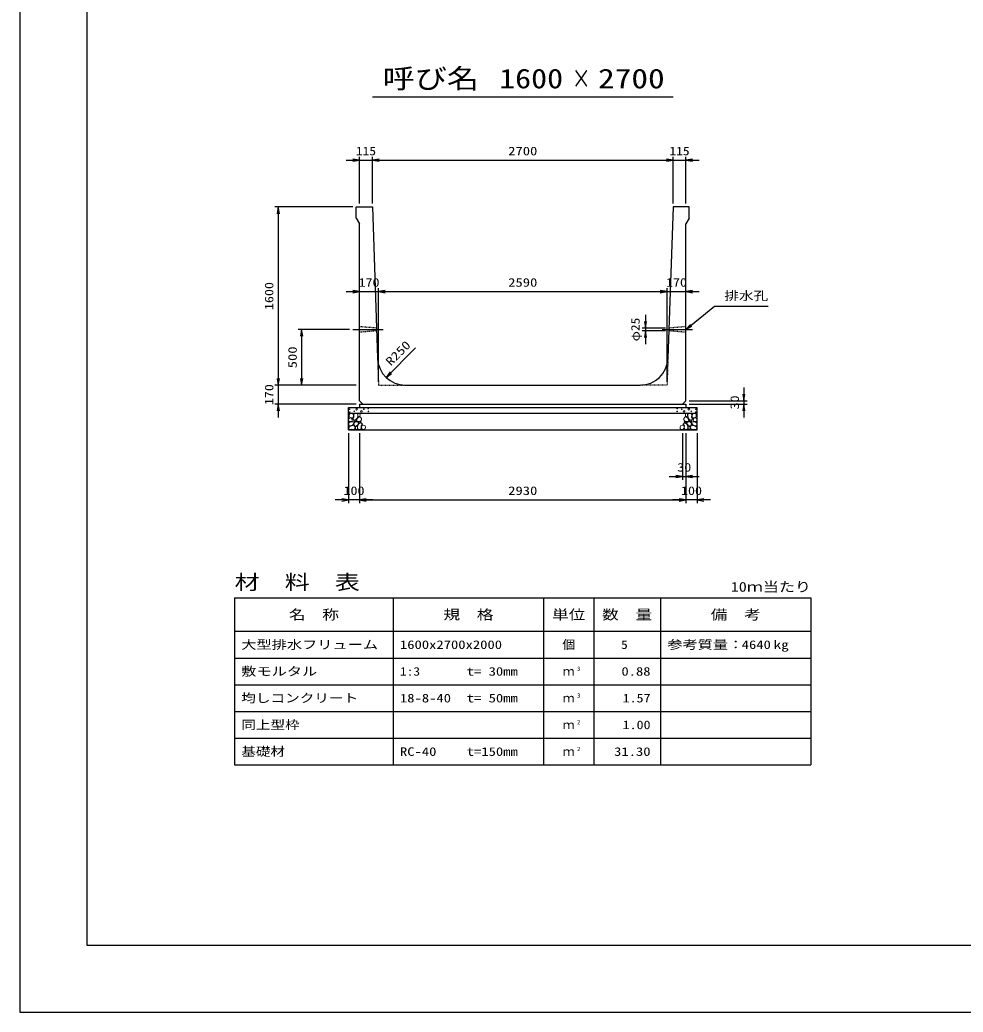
# Model space of a CAD drawing. Units: millimetres at full size. Extents: x 0 to 25230, y 0 to 17820.
# Drawn here: x 0 to 8469, y 0 to 8910 of the extents above; entities that cross this region are included whole.
import ezdxf
from ezdxf.enums import TextEntityAlignment as Align

# ---------------------------------------------------------------- set-up
doc = ezdxf.new("R2010")
doc.units = ezdxf.units.MM
doc.linetypes.add('CHAIN', pattern=[18.5, 12, -1.5, 3.5, -1.5])
doc.linetypes.add('DASHED_SPACED', pattern=[12, 6, -6])
for name, color, linetype, lineweight in [('0_2', 7, 'Continuous', 25), ('D-BMK', 2, 'CHAIN', 25), ('D-DCR-HCHn', 4, 'Continuous', 9), ('D-MTR-FRAM', 7, 'Continuous', 25), ('D-MTR-LINE', 7, 'Continuous', 25), ('D-STR-DIM', 7, 'Continuous', 25), ('D-STR-STRn', 1, 'Continuous', 25), ('D-TTL', 2, 'Continuous', 25), ('D-TTL-TXT', 7, 'Continuous', 25)]:
    doc.layers.add(name, color=color, linetype=linetype, lineweight=lineweight)
doc.layers.add('D-MTR', color=7, linetype='Continuous')
doc.layers.add('D-MTR-TXT', color=7, linetype='Continuous')
doc.styles.add('ＭＳ ゴシック', font='')
doc.styles.get('ＭＳ ゴシック').set_extended_font_data('MS Gothic')

# ---------------------------------------------------------------- blocks, each defined once
blk = doc.blocks.new('open_arrow')
at = {"color": 0, "linetype": 'Continuous', "lineweight": -2}
blk.add_lwpolyline([(7.5, 1.25), (0, 0), (7.5, -1.25)], dxfattribs=at)

msp = doc.modelspace()

# ---------------------------------------------------------------- linework, layer by layer
at = {"layer": '0_2'}
for p, q in [((2960, 6129.663), (2500, 6129.663)), ((2530, 6129.663), (2530, 5629.663)), ((3020, 5629.663), (2500, 5629.663))]:
    msp.add_line(p, q, dxfattribs=at)
at = {"layer": 'D-BMK'}
for p, q in [((2990, 6129.663), (3262.812, 6129.663)), ((5767.188, 6129.663), (6040, 6129.663))]:
    msp.add_line(p, q, dxfattribs=at)
at = {"layer": 'D-DCR-HCHn'}
for points in [[(2988.399, 5373.358), (2972.796, 5376.825), (2958.928, 5369.891), (2957.194, 5354.289), (2960.661, 5342.154), (2977.997, 5336.953), (2990.132, 5336.953), (2995.333, 5345.621), (2995.333, 5364.69)], [(3002.267, 5375.092), (2997.067, 5359.49), (2998.8, 5342.154), (2986.665, 5323.084), (3002.267, 5314.416), (3019.603, 5323.084), (3030.005, 5336.953), (3033.472, 5359.49), (3030.005, 5371.625), (3019.603, 5376.825)], [(3035.206, 5371.625), (3035.206, 5350.822), (3043.874, 5345.621), (3052.542, 5350.822), (3054.275, 5362.957), (3052.542, 5373.358), (3040.407, 5376.825)], [(5994.794, 5371.625), (5994.794, 5350.822), (5986.126, 5345.621), (5977.458, 5350.822), (5975.725, 5362.957), (5977.458, 5373.358), (5989.593, 5376.825)], [(6027.733, 5375.092), (6032.933, 5359.49), (6031.2, 5342.154), (6043.335, 5323.084), (6027.733, 5314.416), (6010.397, 5323.084), (5999.995, 5336.953), (5996.528, 5359.49), (5999.995, 5371.625), (6010.397, 5376.825)], [(6041.601, 5373.358), (6057.204, 5376.825), (6071.072, 5369.891), (6072.806, 5354.289), (6069.339, 5342.154), (6052.003, 5336.953), (6039.868, 5336.953), (6034.667, 5345.621), (6034.667, 5364.69)], [(2955.46, 5330.018), (2950.26, 5314.416), (2957.194, 5304.015), (2974.53, 5302.281), (2986.366, 5307.362), (2981.464, 5319.617), (2984.932, 5326.551), (2977.997, 5333.486), (2967.596, 5336.953)], [(2988.366, 5272.419), (3001.208, 5291.681), (2999.603, 5296.497), (2981.946, 5301.312), (2965.894, 5299.707), (2954.658, 5290.076), (2953.052, 5278.84), (2954.658, 5267.604), (2967.499, 5264.393)], [(2994.787, 5232.29), (3006.023, 5237.105), (3009.234, 5253.157), (3002.813, 5264.393), (2991.577, 5267.604), (2977.13, 5265.999), (2961.078, 5259.578), (2953.052, 5249.947), (2953.052, 5238.711), (2957.868, 5232.29), (2977.13, 5233.895)], [(3005.735, 5314.416), (2997.067, 5307.482), (3000.534, 5302.281), (3012.669, 5302.281), (3017.87, 5304.015), (3021.337, 5310.949), (3016.136, 5316.15)], [(3033.311, 5272.419), (3041.337, 5291.681), (3034.916, 5299.707), (3015.654, 5299.707), (3007.628, 5296.497), (2999.603, 5285.261), (2999.603, 5275.63), (3007.628, 5262.788), (3017.259, 5261.183)], [(3030.101, 5237.105), (3030.101, 5256.367), (3022.075, 5261.183), (3014.049, 5256.367), (3012.444, 5245.131), (3014.049, 5235.5), (3025.285, 5232.29)], [(3031.739, 5333.486), (3023.071, 5312.683), (3030.005, 5304.015), (3050.808, 5304.015), (3059.476, 5307.482), (3068.144, 5319.617), (3068.144, 5330.018), (3059.476, 5343.887), (3049.074, 5345.621)], [(3060.599, 5233.895), (3065.415, 5248.342), (3063.81, 5264.393), (3075.046, 5282.05), (3060.599, 5290.076), (3044.548, 5282.05), (3034.916, 5269.209), (3031.706, 5248.342), (3034.916, 5237.105), (3044.548, 5232.29)], [(3057.389, 5290.076), (3065.415, 5296.497), (3062.204, 5301.312), (3050.968, 5301.312), (3046.153, 5299.707), (3042.942, 5293.287), (3047.758, 5288.471)], [(3073.441, 5235.5), (3087.887, 5232.29), (3100.729, 5238.711), (3102.334, 5253.157), (3099.124, 5264.393), (3083.072, 5269.209), (3071.836, 5269.209), (3067.02, 5261.183), (3067.02, 5243.526)], [(5956.559, 5235.5), (5942.113, 5232.29), (5929.271, 5238.711), (5927.666, 5253.157), (5930.876, 5264.393), (5946.928, 5269.209), (5958.164, 5269.209), (5962.98, 5261.183), (5962.98, 5243.526)], [(5969.401, 5233.895), (5964.585, 5248.342), (5966.19, 5264.393), (5954.954, 5282.05), (5969.401, 5290.076), (5985.452, 5282.05), (5995.084, 5269.209), (5998.294, 5248.342), (5995.084, 5237.105), (5985.452, 5232.29)], [(5998.261, 5333.486), (6006.929, 5312.683), (5999.995, 5304.015), (5979.192, 5304.015), (5970.524, 5307.482), (5961.856, 5319.617), (5961.856, 5330.018), (5970.524, 5343.887), (5980.926, 5345.621)], [(5972.611, 5290.076), (5964.585, 5296.497), (5967.796, 5301.312), (5979.032, 5301.312), (5983.847, 5299.707), (5987.058, 5293.287), (5982.242, 5288.471)], [(5996.689, 5272.419), (5988.663, 5291.681), (5995.084, 5299.707), (6014.346, 5299.707), (6022.372, 5296.497), (6030.397, 5285.261), (6030.397, 5275.63), (6022.372, 5262.788), (6012.741, 5261.183)], [(5999.899, 5237.105), (5999.899, 5256.367), (6007.925, 5261.183), (6015.951, 5256.367), (6017.556, 5245.131), (6015.951, 5235.5), (6004.715, 5232.29)], [(6024.265, 5314.416), (6032.933, 5307.482), (6029.466, 5302.281), (6017.331, 5302.281), (6012.13, 5304.015), (6008.663, 5310.949), (6013.864, 5316.15)], [(6035.213, 5232.29), (6023.977, 5237.105), (6020.766, 5253.157), (6027.187, 5264.393), (6038.423, 5267.604), (6052.87, 5265.999), (6068.922, 5259.578), (6076.948, 5249.947), (6076.948, 5238.711), (6072.132, 5232.29), (6052.87, 5233.895)], [(6041.634, 5272.419), (6028.792, 5291.681), (6030.397, 5296.497), (6048.054, 5301.312), (6064.106, 5299.707), (6075.342, 5290.076), (6076.948, 5278.84), (6075.342, 5267.604), (6062.501, 5264.393)], [(6074.54, 5330.018), (6079.74, 5314.416), (6072.806, 5304.015), (6055.47, 5302.281), (6043.634, 5307.362), (6048.536, 5319.617), (6045.068, 5326.551), (6052.003, 5333.486), (6062.404, 5336.953)]]:
    msp.add_lwpolyline(points, close=True, dxfattribs=at)
for centre, radius in [((2960.727, 5413.618), 3), ((2961.869, 5388.573), 3), ((3002.292, 5395.414), 3), ((3023.336, 5413.618), 7.5), ((3066.664, 5394.623), 7.5), ((3087.708, 5412.827), 3), ((3128.131, 5419.669), 3), ((3129.273, 5394.623), 3), ((5900.727, 5394.623), 3), ((5901.869, 5419.669), 3), ((5942.292, 5412.827), 3), ((5963.336, 5394.623), 7.5), ((6006.664, 5413.618), 7.5), ((6027.708, 5395.414), 3), ((6068.131, 5388.573), 3), ((6069.273, 5413.618), 3)]:
    msp.add_circle(centre, radius, dxfattribs=at)
at = {"layer": 'D-MTR-FRAM'}
for p, q in [((1927.5, 3719.663), (7102.5, 3719.663)), ((1927.5, 3719.663), (1927.5, 2219.663)), ((7102.5, 3719.663), (7102.5, 2219.663)), ((1927.5, 2219.663), (7102.5, 2219.663))]:
    msp.add_line(p, q, dxfattribs=at)
at = {"layer": 'D-MTR-LINE'}
for p, q in [((3352.5, 3719.663), (3352.5, 2219.663)), ((4702.5, 3719.663), (4702.5, 2219.663)), ((5152.5, 3719.663), (5152.5, 2219.663)), ((5752.5, 3719.663), (5752.5, 2219.663)), ((1927.5, 3419.663), (7102.5, 3419.663)), ((1927.5, 3179.663), (7102.5, 3179.663)), ((1927.5, 2939.663), (7102.5, 2939.663)), ((1927.5, 2699.663), (7102.5, 2699.663)), ((1927.5, 2459.663), (7102.5, 2459.663))]:
    msp.add_line(p, q, dxfattribs=at)
at = {"layer": 'D-STR-DIM'}
for p, q in [((3050, 7259.663), (3050, 7679.663)), ((3165, 7259.663), (3165, 7679.663)), ((3165, 7259.663), (3165, 7679.663)), ((5865, 7259.663), (5865, 7679.663)), ((5865, 7259.663), (5865, 7679.663)), ((5980, 7259.663), (5980, 7679.663)), ((2930, 7649.663), (3285, 7649.663)), ((3165, 7649.663), (5865, 7649.663)), ((5745, 7649.663), (6100, 7649.663)), ((2990, 7229.663), (2290, 7229.663)), ((2320, 7229.663), (2320, 5629.663)), ((2930, 6469.663), (3340, 6469.663)), ((3220, 5659.663), (3220, 6499.663)), ((3220, 5659.663), (3220, 6499.663)), ((3220, 6469.663), (5810, 6469.663)), ((5690, 6469.663), (6100, 6469.663)), ((5810, 5659.663), (5810, 6499.663)), ((5810, 5659.663), (5810, 6499.663)), ((5617.188, 6262.163), (5617.188, 5997.163)), ((5797.617, 6142.163), (5587.188, 6142.163)), ((5796.758, 6117.163), (5587.188, 6117.163)), ((3287.84, 5699.875), (3553.005, 5965.04)), ((2320, 5749.663), (2320, 5339.663)), ((3020, 5629.663), (2290, 5629.663)), ((3020, 5629.663), (2290, 5629.663)), ((6500, 5609.663), (6500, 5339.663)), ((3020, 5459.663), (2290, 5459.663)), ((6010, 5489.663), (6530, 5489.663)), ((6010, 5459.663), (6530, 5459.663)), ((2950, 5199.663), (2950, 4569.663)), ((3050, 5199.663), (3050, 4569.663)), ((3050, 5199.663), (3050, 4569.663)), ((5950, 5199.663), (5950, 4779.663)), ((5980, 5199.663), (5980, 4569.663)), ((5980, 5199.663), (5980, 4569.663)), ((5980, 5199.663), (5980, 4779.663)), ((6080, 5199.663), (6080, 4569.663)), ((5830, 4809.663), (6100, 4809.663)), ((3170, 4599.663), (2830, 4599.663)), ((3050, 4599.663), (5980, 4599.663)), ((6200, 4599.663), (5860, 4599.663))]:
    msp.add_line(p, q, dxfattribs=at)
msp.add_lwpolyline([(5980, 6129.663), (6235, 6339.663), (6295, 6339.663), (6719.416, 6339.663)], dxfattribs=at)
at = {"layer": 'D-STR-STRn'}
for p, q in [((3020, 7229.663), (3165, 7229.663)), ((3020, 7129.663), (3020, 7229.663)), ((3165, 7229.663), (3211.701, 5871.074)), ((5865, 7229.663), (5818.299, 5871.074)), ((6010, 7229.663), (5865, 7229.663)), ((6010, 7129.663), (6010, 7229.663)), ((3020, 7129.663), (3050, 7079.663)), ((6010, 7129.663), (5980, 7079.663)), ((3050, 5489.663), (3050, 7079.663)), ((5980, 5489.663), (5980, 7079.663)), ((3461.554, 5629.663), (5568.446, 5629.663)), ((3050, 5489.663), (3080, 5459.663)), ((3050, 5459.663), (5980, 5459.663)), ((3050, 5459.663), (3050, 5429.663)), ((5980, 5489.663), (5950, 5459.663)), ((5980, 5459.663), (5980, 5429.663)), ((2950, 5229.663), (2950, 5429.663)), ((2950, 5429.663), (6080, 5429.663)), ((2950, 5379.663), (6080, 5379.663)), ((6080, 5229.663), (6080, 5429.663)), ((2950, 5229.663), (6080, 5229.663))]:
    msp.add_line(p, q, dxfattribs=at)
at = {"layer": 'D-STR-STRn', "color": 2, "linetype": 'DASHED_SPACED'}
for p, q in [((3202.383, 6142.163), (3050, 6154.663)), ((5980, 6154.663), (5827.617, 6142.163)), ((3203.242, 6117.163), (3050, 6104.663)), ((5980, 6104.663), (5826.758, 6117.163)), ((3211.701, 5871.074), (3220, 5629.663)), ((5818.299, 5871.074), (5810, 5629.663)), ((3220, 5629.663), (3461.554, 5629.663)), ((5810, 5629.663), (5568.446, 5629.663))]:
    msp.add_line(p, q, dxfattribs=at)
at = {"layer": 'D-STR-STRn'}
for centre, start, end in [((3461.554, 5879.663), 181.96877, 270), ((5568.446, 5879.663), 270, 358.03123)]:
    msp.add_arc(centre, 250, start, end, dxfattribs=at)
at = {"layer": 'D-TTL'}
for points in [[(0, 0), (25230, 0), (25230, 17820), (0, 17820)], [(600, 600), (24630, 600), (24630, 17220), (600, 17220)]]:
    msp.add_lwpolyline(points, close=True, dxfattribs=at)
at = {"layer": 'D-TTL-TXT'}
msp.add_line((3165, 8219.663), (5865, 8219.663), dxfattribs=at)

# ---------------------------------------------------------------- block references
at = {"layer": '0_2', "xscale": 8, "yscale": 8}
for p, rotation in [((2530, 6129.663), 270), ((2530, 5629.663), 90)]:
    msp.add_blockref('open_arrow', p, dxfattribs=dict(at, rotation=rotation))
at = {"layer": 'D-STR-DIM', "xscale": 8, "yscale": 8}
for p, rotation in [((3050, 7649.663), 180), ((5865, 7649.663), 180), ((5865, 7649.663), 180), ((2320, 7229.663), 270), ((3050, 6469.663), 180), ((5810, 6469.663), 180), ((5810, 6469.663), 180), ((5617.188, 6142.163), 90), ((5980, 6129.663), 39.5), ((5617.188, 6117.163), 270), ((3287.84, 5699.875), 45), ((2320, 5629.663), 90), ((2320, 5629.663), 90), ((6500, 5489.663), 90), ((2320, 5459.663), 270), ((6500, 5459.663), 270), ((5950, 4809.663), 180), ((2950, 4599.663), 180), ((5980, 4599.663), 180), ((5980, 4599.663), 180)]:
    msp.add_blockref('open_arrow', p, dxfattribs=dict(at, rotation=rotation))
for p in [(3165, 7649.663), (3165, 7649.663), (5980, 7649.663), (3220, 6469.663), (3220, 6469.663), (5980, 6469.663), (5980, 4809.663), (3050, 4599.663), (3050, 4599.663), (6080, 4599.663)]:
    msp.add_blockref('open_arrow', p, dxfattribs=at)

# ---------------------------------------------------------------- texts
at = {"layer": '0_2', "style": 'ＭＳ ゴシック', "width": 1.25}
msp.add_text('500', height=76.98, rotation=90, dxfattribs=at).set_placement((2447.5, 5879.663), align=Align.MIDDLE_CENTER)
at = {"layer": 'D-MTR', "style": 'ＭＳ ゴシック', "width": 1.25}
msp.add_text('材\u3000料\u3000表', height=132, dxfattribs=at).set_placement((1927.5, 3755.663), align=Align.BOTTOM_LEFT)
at = {"layer": 'D-MTR', "style": 'ＭＳ ゴシック', "width": 1.2}
msp.add_text('10ｍ当たり', height=87.98, dxfattribs=at).set_placement((7102.5, 3748.663), align=Align.BOTTOM_RIGHT)
at = {"layer": 'D-MTR-TXT', "style": 'ＭＳ ゴシック'}
for s, height, width, p in [('名\u3000称', 87.98, 1.25, (2640, 3569.663)), ('規\u3000格', 87.98, 1.25, (4027.5, 3569.663)), ('単位', 87.98, 1.25, (4927.5, 3569.663)), ('数\u3000量', 87.98, 1.25, (5452.5, 3569.663)), ('備\u3000考', 87.98, 1.25, (6427.5, 3569.663)), ('個', 76.98, 1.1, (4927.5, 3299.663))]:
    msp.add_text(s, height=height, dxfattribs=dict(at, width=width)).set_placement(p, align=Align.MIDDLE_CENTER)
for s, width, p in [('大型排水フリューム', 1.3, (1987.5, 3299.663)), ('1600x2700x2000', 1.25, (3412.5, 3299.663)), ('参考質量：    kg', 1.3, (5812.5, 3299.663)), ('敷モルタル', 1.3, (1987.5, 3059.663)), ('1:3', 1.15, (3412.5, 3059.663)), ('t= 30mm', 1.25, (4012.5, 3059.663)), ('均しコンクリート', 1.25, (1987.5, 2819.663)), ('18-8-40', 1.25, (3412.5, 2819.663)), ('t= 50mm', 1.25, (4012.5, 2819.663)), ('同上型枠', 1.25, (1987.5, 2579.663)), ('基礎材', 1.25, (1987.5, 2339.663)), ('RC-40', 1.25, (3412.5, 2339.663)), ('t=150mm', 1.25, (4012.5, 2339.663))]:
    msp.add_text(s, height=76.98, dxfattribs=dict(at, width=width)).set_placement(p, align=Align.MIDDLE_LEFT)
for s, width, p in [('5', 1.15, (5457.83, 3299.663)), ('4640', 1.25, (6742.5, 3299.663)), ('0.88', 1.25, (5662.5, 3059.663)), ('1.57', 1.2, (5662.5, 2819.663)), ('1.00', 1.2, (5662.5, 2579.663)), ('31.30', 1.25, (5662.5, 2339.663))]:
    msp.add_text(s, height=76.98, dxfattribs=dict(at, width=width)).set_placement(p, align=Align.MIDDLE_RIGHT)
for p in [(4927.5, 3059.663), (4927.5, 2819.663), (4927.5, 2579.663), (4927.5, 2339.663)]:
    msp.add_text('ｍ', height=76.98, dxfattribs=at).set_placement(p, align=Align.MIDDLE_CENTER)
at = {"layer": 'D-MTR-TXT', "style": 'ＭＳ ゴシック', "width": 1.15}
for s, p in [('3', (5002.5, 3052.663)), ('3', (5002.5, 2812.663)), ('2', (5002.5, 2572.663)), ('2', (5002.5, 2332.663))]:
    msp.add_text(s, height=38.49, dxfattribs=at).set_placement(p, align=Align.BOTTOM_LEFT)
at = {"layer": 'D-STR-DIM', "style": 'ＭＳ ゴシック'}
for s, width, p in [('115', 1.15, (3107.5, 7732.163)), ('2700', 1.25, (4515, 7732.163)), ('115', 1.15, (5922.5, 7732.163)), ('170', 1.2, (3135, 6552.163)), ('2590', 1.25, (4515, 6552.163)), ('170', 1.2, (5895, 6552.163)), ('30', 1.2, (5965, 4892.163)), ('100', 1.2, (3000, 4682.163)), ('2930', 1.25, (4515, 4682.163)), ('100', 1.2, (6030, 4682.163))]:
    msp.add_text(s, height=76.98, dxfattribs=dict(at, width=width)).set_placement(p, align=Align.MIDDLE_CENTER)
for s, width, p in [('1600', 1.2, (2237.5, 6429.663)), ('φ25', 1.15, (5526.16, 6129.663)), ('170', 1.2, (2237.5, 5544.663)), ('30', 1.2, (6417.5, 5474.663))]:
    msp.add_text(s, height=76.98, rotation=90, dxfattribs=dict(at, width=width)).set_placement(p, align=Align.MIDDLE_CENTER)
at = {"layer": 'D-STR-DIM', "style": 'ＭＳ ゴシック', "width": 1.25}
msp.add_text('排水孔', height=76.98, dxfattribs=at).set_placement((6325, 6369.663), align=Align.BOTTOM_LEFT)
msp.add_text('R250', height=76.98, rotation=45, dxfattribs=at).set_placement((3346.25, 5780.912), align=Align.BOTTOM_LEFT)
at = {"layer": 'D-TTL-TXT', "style": 'ＭＳ ゴシック'}
for s, width, p in [('呼び名', 1.2, (3690, 8242.163)), ('1600', 1.2, (4590, 8242.163)), ('2700', 1.25, (5490, 8242.163)), ('×', 0.7, (5040, 8242.163))]:
    msp.add_text(s, height=176, dxfattribs=dict(at, width=width)).set_placement(p, align=Align.BOTTOM_CENTER)

doc.saveas('drawing.dxf')
